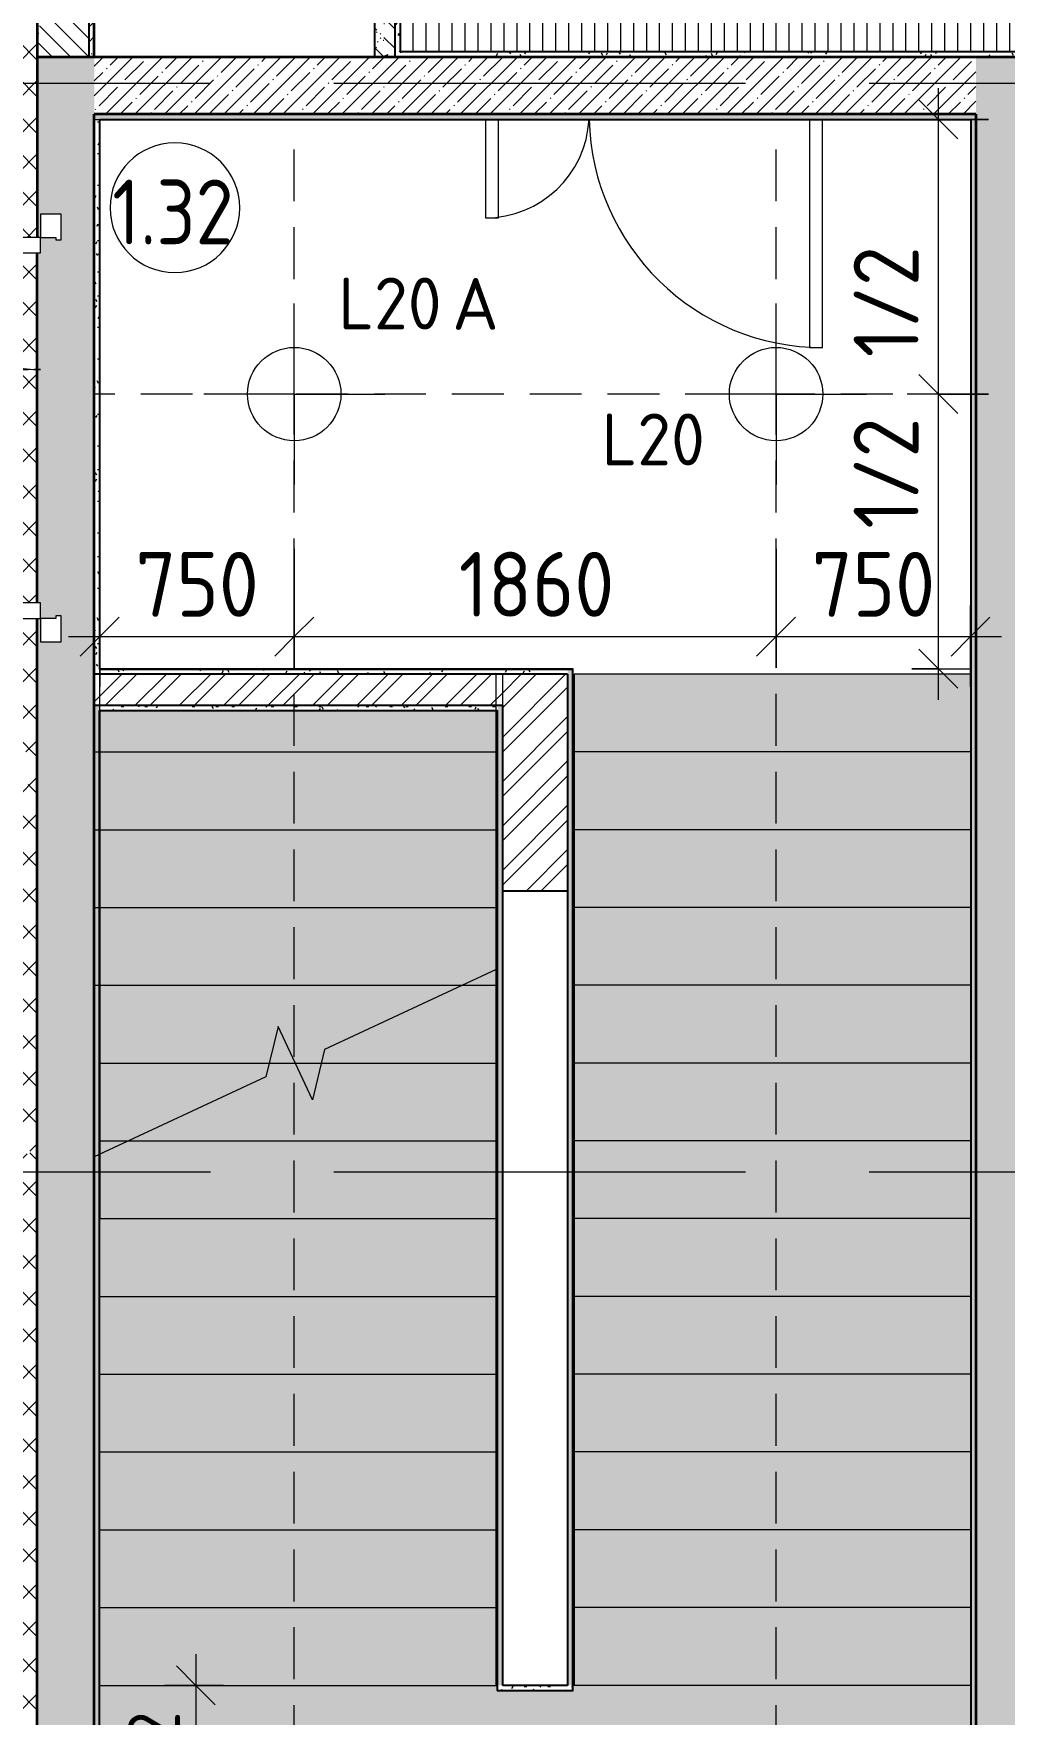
# Model space of a CAD drawing. Header units: millimetres. Extents: x -3377 to 186574, y -8553 to 29000.
# Drawn here: x -124 to 3620, y 1508 to 7991 of the extents above; entities that cross this region are included whole.
import ezdxf

# ---------------------------------------------------------------- set-up
doc = ezdxf.new("R2010")
doc.units = ezdxf.units.MM
doc.linetypes.add('ADSK_Штрих_ш2 п1', pattern=[300, 200, -100])
doc.linetypes.add('Осевая', pattern=[3175, 635, -476.25, 1587.5, -476.25])
for name, color, linetype, lineweight in [('A-ANNO-DIMS', 7, 'Continuous', 9), ('A-ANNO-DIMS-100', 7, 'Continuous', 9), ('A-AREA-IDEN', 7, 'Continuous', 9), ('A-CLNG-PATT', 7, 'Continuous', 9), ('A-DETL-1', 7, 'ADSK_Штрих_ш2 п1', 9), ('A-DOOR', 7, 'Continuous', 9), ('A-DOOR-1', 7, 'Continuous', 13), ('A-DOOR-FRAM', 7, 'Continuous', 13), ('A-WALL', 7, 'Continuous', 9), ('E-LITE-EQPM-IDEN', 7, 'Continuous', 9), ('I-WALL', 7, 'Continuous', 9), ('S-STRS-2', 7, 'Continuous', 9), ('S-STRS-MBND', 7, 'Continuous', 9), ('Оси', 7, 'Continuous', 9), ('Оси-2', 7, 'Осевая', 9)]:
    doc.layers.add(name, color=color, linetype=linetype, lineweight=lineweight)
for name, color, linetype, lineweight, true_color in [('A-ANNO-NOTE', 1, 'Continuous', 9, 0xff0000), ('A-WALL-1', 7, 'Continuous', 35, 0x3c3c3c), ('A-WALL-2', 7, 'Continuous', 25, 0x3c3c3c), ('A-WALL-FNSH-2', 7, 'Continuous', 13, 0x3c3c3c), ('G-ANNO-TEXT-1', 1, 'Continuous', 9, 0xff0000)]:
    doc.layers.add(name, color=color, linetype=linetype, lineweight=lineweight, true_color=true_color)
doc.layers.add('S-STRS-1', color=7, linetype='Continuous', lineweight=13, transparency=1)
doc.styles.add('GOST Common', font='GOST_Common.ttf', dxfattribs={"width": 0.9, "height": 250})
doc.styles.add('GOST Common_1', font='GOST_Common.ttf', dxfattribs={"height": 200})
doc.styles.add('ISOCPEUR', font='isocpeur.ttf', dxfattribs={"width": 0.9, "height": 250})
doc.styles.add('ISOCPEUR_1', font='isocpeur.ttf', dxfattribs={"height": 200})
doc.styles.add('ISOCPEUR_2', font='isocpeur.ttf', dxfattribs={"width": 0.9, "height": 200})
doc.dimstyles.new('ISO-2_0_0_9К_Средний_округл2', dxfattribs={"dimscale": 304.8, "dimtxt": 199.196235, "dimasz": 0.492126, "dimexe": 0.393701, "dimexo": 0, "dimgap": 0, "dimtad": 1, "dimdec": 0, "dimrnd": 10, "dimzin": 0, "dimdsep": 46, "dimtxsty": 'ISOCPEUR_2', "dimblk1": 'OBLIQUE', "dimblk2": 'OBLIQUE', "dimsah": 1, "dimcen": 0.09, "dimdle": 0.393701, "dimazin": 0, "dimtfac": 1, "dimtdec": 4, "dimtix": 1, "dimtmove": 0, "dimatfit": 3, "dimfxl": 1, "dimtvp": 1, "dimtolj": 1, "dimtzin": 0, "dimarcsym": 2})
doc.dimstyles.new('ISO-2_5_0_9К_БОЛЬШОЙ', dxfattribs={"dimscale": 304.8, "dimtxt": 248.995294, "dimasz": 0.492126, "dimexe": 0.393701, "dimexo": 0.984252, "dimgap": 0, "dimtad": 1, "dimdec": 0, "dimrnd": 10, "dimzin": 0, "dimdsep": 46, "dimtxsty": 'ISOCPEUR', "dimblk1": 'OBLIQUE', "dimblk2": 'OBLIQUE', "dimsah": 1, "dimcen": 0.09, "dimdle": 0.393701, "dimazin": 0, "dimtfac": 1, "dimtdec": 4, "dimtix": 1, "dimtmove": 0, "dimatfit": 3, "dimfxl": 1, "dimtvp": 1, "dimtolj": 1, "dimtzin": 0, "dimarcsym": 2})
doc.dimstyles.new('ISO-2_5_0_9К_БОЛЬШОЙ_1', dxfattribs={"dimscale": 304.8, "dimtxt": 248.995294, "dimasz": 0.492126, "dimexe": 0.393701, "dimexo": 0.984252, "dimgap": 0, "dimtad": 1, "dimdec": 0, "dimrnd": 10, "dimzin": 0, "dimdsep": 46, "dimtxsty": 'ISOCPEUR', "dimblk1": 'OBLIQUE', "dimblk2": 'OBLIQUE', "dimsah": 1, "dimcen": 0.09, "dimdle": 0.393701, "dimazin": 0, "dimtfac": 1, "dimtdec": 4, "dimtix": 1, "dimtmove": 2, "dimatfit": 3, "dimfxl": 1, "dimtvp": 1, "dimtolj": 1, "dimtzin": 0, "dimarcsym": 2})
pattern_1 = [(45, (0, 0), (-57.02463, 57.02463), []), (45, (57.025, 0), (-57.02463, 57.02463), [100.806, -20.161, 3.353, -16.808])]
pattern_2 = [(45, (0, 0), (-85.5366, 85.5366), []), (45, (57.02, 0), (-85.5366, 85.5366), [])]
pattern_3 = [(0, (0, 0), (121.92, 30.48), [10.058, -81.382, 10.058, -81.382, -487.68]), (0, (0, 0), (121.92, 30.48), [-182.88, 10.058, -172.822, 10.058, -81.382, -213.36]), (0, (0, 0), (121.92, 30.48), [-457.2, 10.058, -50.902, 10.058, -142.342]), (120, (45.72, 15.24), (-87.35645, 90.34582), [10.058, -81.382, 10.058, -81.382, -487.68]), (120, (45.72, 15.24), (-87.35645, 90.34582), [-182.88, 10.058, -172.822, 10.058, -81.382, -213.36]), (120, (45.72, 15.24), (-87.35645, 90.34582), [-457.2, 10.058, -50.902, 10.058, -142.342]), (240, (60.96, 76.2), (-34.56355, -120.82582), [10.058, -81.382, 10.058, -81.382, -487.68]), (240, (60.96, 76.2), (-34.56355, -120.82582), [-182.88, 10.058, -172.822, 10.058, -81.382, -213.36]), (240, (60.96, 76.2), (-34.56355, -120.82582), [-457.2, 10.058, -50.902, 10.058, -142.342])]

# ---------------------------------------------------------------- blocks, each defined once
blk = doc.blocks.new('110_Дверь_СКБ_2Ст - Д-1 Лестничная клетка EIS60-24280000-План расстановки осветительного оборудования 1 этажа в осях 1-12')
at = {"layer": 'A-DOOR'}
for centre, radius, start, end in [((-637.5, 110), 900, 1.27758, 90), ((662.5, 110), 400, 90, 177.11672)]:
    blk.add_arc(centre, radius, start, end, dxfattribs=at)
at = {"layer": 'A-DOOR-1'}
for p, q in [((-637.5, 1010), (-637.5, 130)), ((-587.5, 1010), (-637.5, 1010)), ((-587.5, 130), (-587.5, 1010)), ((662.5, 510), (612.5, 510)), ((612.5, 510), (612.5, 130)), ((662.5, 130), (662.5, 510))]:
    blk.add_line(p, q, dxfattribs=at)
blk = doc.blocks.new('110_Дверь_СКБ_2Ст_Наружная - ДН-1_л__ Двухстворчатая 1350 х3200 _ЛК_ в свету с верхним остеклением 2-22796854-План расстановки осветительного оборудования 1 этажа в осях 1-12')
at = {"layer": 'A-DOOR'}
for centre, radius, start, end in [((-715.5, -91), 960, 0, 90), ((754.5, -91), 510, 90, 180)]:
    blk.add_arc(centre, radius, start, end, dxfattribs=at)
at = {"layer": 'A-DOOR-1'}
for p, q in [((-715.5, 869), (-715.5, -91)), ((-655.5, 869), (-715.5, 869)), ((-655.5, -91), (-655.5, 869)), ((754.5, 419), (694.5, 419)), ((694.5, 419), (694.5, -91)), ((754.5, -91), (754.5, 419)), ((-715.5, -91), (-655.5, -91)), ((694.5, -91), (754.5, -91))]:
    blk.add_line(p, q, dxfattribs=at)
at = {"layer": 'A-DOOR-FRAM'}
for p, q in [((-715.5, -91), (-805.5, -91)), ((-805.5, -91), (-805.5, -171)), ((-715.5, -151), (-715.5, -91)), ((754.5, -91), (754.5, -151)), ((844.5, -91), (754.5, -91)), ((844.5, -171), (844.5, -91)), ((-805.5, -171), (-705.5, -171)), ((-705.5, -151), (-715.5, -151)), ((-705.5, -171), (-705.5, -151)), ((754.5, -151), (744.5, -151)), ((744.5, -151), (744.5, -171)), ((744.5, -171), (844.5, -171))]:
    blk.add_line(p, q, dxfattribs=at)
blk = doc.blocks.new('DIMBLOCK30-План расстановки осветительного оборудования 1 этажа в осях 1-12')
at = {"layer": 'A-ANNO-DIMS-100', "lineweight": 20}
for p, q in [((3365, 6600.5), (3290, 6675.5)), ((3365, 6600.5), (3440, 6525.5)), ((3365, 5541), (3290, 5616)), ((3365, 5541), (3440, 5466))]:
    blk.add_line(p, q, dxfattribs=at)
at = {"layer": 'A-ANNO-DIMS-100'}
for p, q in [((3558.9, 6600.5), (3245, 6600.5)), ((3365, 5421), (3365, 6600.5)), ((3365, 6600.5), (3558.9, 6600.5)), ((3262, 5541), (3485, 5541)), ((3365, 5541), (3262, 5541))]:
    blk.add_line(p, q, dxfattribs=at)
at = {"layer": 'A-ANNO-DIMS-100', "color": 0, "insert": (3038.4, 6081.2), "char_height": 250, "width": 517.144, "attachment_point": 1, "rotation": 90, "line_spacing_factor": 1.149209, "style": 'ISOCPEUR'}
blk.add_mtext('1/2', dxfattribs=at)
blk = doc.blocks.new('_Oblique')
at = {"color": 0, "linetype": 'ByBlock', "lineweight": -2}
blk.add_line((-0.5, -0.5), (0.5, 0.5), dxfattribs=at)
blk = doc.blocks.new('DIMBLOCK31-План расстановки осветительного оборудования 1 этажа в осях 1-12')
at = {"layer": 'A-ANNO-DIMS-100'}
for p, q in [((3365, 6600.5), (3365, 7780)), ((3558.9, 7660), (3245, 7660)), ((3365, 7660), (3558.9, 7660)), ((3558.9, 6600.5), (3245, 6600.5)), ((3365, 6600.5), (3558.9, 6600.5))]:
    blk.add_line(p, q, dxfattribs=at)
at = {"layer": 'A-ANNO-DIMS-100', "lineweight": 20}
for p, q in [((3365, 7660), (3290, 7735)), ((3365, 7660), (3440, 7585)), ((3365, 6600.5), (3290, 6675.5)), ((3365, 6600.5), (3440, 6525.5))]:
    blk.add_line(p, q, dxfattribs=at)
at = {"layer": 'A-ANNO-DIMS-100', "color": 0, "insert": (3038.4, 6742.5), "char_height": 250, "width": 517.144, "attachment_point": 1, "rotation": 90, "line_spacing_factor": 1.149209, "style": 'ISOCPEUR'}
blk.add_mtext('1/2', dxfattribs=at)
blk = doc.blocks.new('Марка_Помещения - Номер-25198446-План расстановки осветительного оборудования 1 этажа в осях 1-12')
at = {"layer": 'A-AREA-IDEN'}
for start, end in [(360, 180), (180, 360)]:
    blk.add_arc((0, 0), 2.5, start, end, dxfattribs=at)
blk = doc.blocks.new('DIMBLOCK133-План расстановки осветительного оборудования 1 этажа в осях 1-12')
at = {"layer": 'A-ANNO-DIMS-100'}
for p, q in [((881, 6003), (881, 5545.1)), ((881, 5665.1), (881, 6003)), ((131, 5471.1), (131, 5785.1)), ((11, 5665.1), (881, 5665.1)), ((131, 5665.1), (131, 5471.1))]:
    blk.add_line(p, q, dxfattribs=at)
at = {"layer": 'A-ANNO-DIMS-100', "lineweight": 20}
for p, q in [((131, 5665.1), (206, 5740.1)), ((881, 5665.1), (956, 5740.1)), ((131, 5665.1), (56, 5590.1)), ((881, 5665.1), (806, 5590.1))]:
    blk.add_line(p, q, dxfattribs=at)
at = {"layer": 'A-ANNO-DIMS-100', "color": 0, "insert": (269, 5991.7), "char_height": 250, "width": 568.858, "attachment_point": 1, "line_spacing_factor": 1.149209, "style": 'ISOCPEUR'}
blk.add_mtext('750', dxfattribs=at)
blk = doc.blocks.new('DIMBLOCK134-План расстановки осветительного оборудования 1 этажа в осях 1-12')
at = {"layer": 'A-ANNO-DIMS-100'}
for p, q in [((881, 6003), (881, 5545.1)), ((881, 5665.1), (881, 6003)), ((2739, 6003), (2739, 5545.1)), ((2739, 5665.1), (2739, 6003)), ((881, 5665.1), (2739, 5665.1))]:
    blk.add_line(p, q, dxfattribs=at)
at = {"layer": 'A-ANNO-DIMS-100', "lineweight": 20}
for p, q in [((881, 5665.1), (956, 5740.1)), ((2739, 5665.1), (2814, 5740.1)), ((881, 5665.1), (806, 5590.1)), ((2739, 5665.1), (2664, 5590.1))]:
    blk.add_line(p, q, dxfattribs=at)
at = {"layer": 'A-ANNO-DIMS-100', "color": 0, "insert": (1515.5, 5991.7), "char_height": 250, "width": 706.764, "attachment_point": 1, "line_spacing_factor": 1.149209, "style": 'ISOCPEUR'}
blk.add_mtext('1860', dxfattribs=at)
blk = doc.blocks.new('DIMBLOCK135-План расстановки осветительного оборудования 1 этажа в осях 1-12')
at = {"layer": 'A-ANNO-DIMS-100'}
for p, q in [((2739, 6003), (2739, 5545.1)), ((2739, 5665.1), (2739, 6003)), ((3489, 5471.1), (3489, 5785.1)), ((2739, 5665.1), (3609, 5665.1)), ((3489, 5665.1), (3489, 5471.1))]:
    blk.add_line(p, q, dxfattribs=at)
at = {"layer": 'A-ANNO-DIMS-100', "lineweight": 20}
for p, q in [((2739, 5665.1), (2814, 5740.1)), ((3489, 5665.1), (3564, 5740.1)), ((2739, 5665.1), (2664, 5590.1)), ((3489, 5665.1), (3414, 5590.1))]:
    blk.add_line(p, q, dxfattribs=at)
at = {"layer": 'A-ANNO-DIMS-100', "color": 0, "insert": (2877, 5991.7), "char_height": 250, "width": 568.858, "attachment_point": 1, "line_spacing_factor": 1.149209, "style": 'ISOCPEUR'}
blk.add_mtext('750', dxfattribs=at)
blk = doc.blocks.new('DIMBLOCK136-План расстановки осветительного оборудования 1 этажа в осях 1-12')
at = {"layer": 'A-ANNO-DIMS-100', "lineweight": 20}
for p, q in [((501.5, 1620), (426.5, 1695)), ((501.5, 1620), (576.5, 1545)), ((501.5, 1078), (426.5, 1153)), ((501.5, 1078), (576.5, 1003))]:
    blk.add_line(p, q, dxfattribs=at)
at = {"layer": 'A-ANNO-DIMS-100'}
for p, q in [((501.5, 1740), (501.5, 1078)), ((607.6, 1620), (381.5, 1620)), ((501.5, 1620), (607.6, 1620)), ((607.6, 1078), (381.5, 1078)), ((501.5, 1078), (607.6, 1078))]:
    blk.add_line(p, q, dxfattribs=at)
at = {"layer": 'A-ANNO-DIMS-100', "color": 0, "insert": (240.2, 1176.6), "char_height": 200, "width": 413.715, "attachment_point": 1, "rotation": 90, "line_spacing_factor": 1.149209, "style": 'ISOCPEUR_2'}
blk.add_mtext('1/2', dxfattribs=at)

msp = doc.modelspace()

# ---------------------------------------------------------------- hatches: boundary and pattern name
at = {"layer": 'A-CLNG-PATT'}
h = msp.add_hatch(dxfattribs=at)
h.set_pattern_fill('FP_90', color=256, style=0, pattern_type=2)
h.set_pattern_definition([(90, (13490.04, 13229.96), (-50, 3e-15), [])])
h.paths.add_polyline_path([(12707.3, 7920), (19990, 7920), (19990, 10880), (13690, 10880), (13690, 15200), (6780, 15200), (6780, 14975), (7097.5, 14975), (7097.5, 14575), (6780, 14575), (6780, 10880), (3539, 10880), (3539, 11380), (1831, 11379), (1830, 10880), (545, 10880), (545, 10600), (130, 10600), (130, 8520), (1290, 8520), (1290, 7920), (12370.9, 7920)])
h.paths.add_polyline_path([(12142.7, 8019.5), (12117.3, 8019.5), (12117.3, 8473.2), (12142.7, 8473.2)])
h.paths.add_polyline_path([(4142.7, 8019.5), (4117.3, 8019.5), (4117.3, 8473.2), (4142.7, 8473.2)])
h.paths.add_polyline_path([(8117.3, 8819.5), (8117.3, 9549.7), (8142.7, 9555.8), (8142.7, 8819.5)])
h.paths.add_polyline_path([(16142.7, 8820.1), (16117.3, 8820.1), (16117.3, 9739.6), (16142.7, 9727.6)])
h.paths.add_polyline_path([(12418.3, 11498.1), (12418.3, 11592.8), (12443.7, 11578.5), (12443.7, 11498.1)])
h.paths.add_polyline_path([(8043.7, 11498.1), (8018.3, 11498.1), (8018.3, 11547.6), (8043.7, 11561.3)])
at = {"layer": 'A-WALL'}
h = msp.add_hatch(dxfattribs=at)
h.set_pattern_fill('FP_6', color=256, style=0, pattern_type=2)
h.set_pattern_definition([(45, (0, 0), (-70.7107, 70.7107), []), (135, (0, 0), (-70.7107, -70.7107), [])])
h.paths.add_polyline_path([(-218, 5105), (-218, 5220), (-138, 5220), (-138, 5095), (-158, 5095), (-158, 5105), (-162.4, 5105)])
h.paths.add_polyline_path([(-260, -100), (-110, -100), (-110, 5735), (-260, 5735), (-260, 5105), (-218, 5105), (-218, 5045), (-260, 5045), (-260, 3845), (-218, 3845), (-218, 3785), (-260, 3785), (-260, -6.7)])
h.paths.add_polyline_path([(-218, 3670), (-218, 3785), (-158, 3785), (-158, 3795), (-138, 3795), (-138, 3670), (-189.3, 3670)])
h.paths.add_polyline_path([(-218, 5795), (-110, 5795), (-110, 7145), (-260, 7145), (-260, 5795)])
h.paths.add_polyline_path([(-110, 7205), (-110.6, 15350), (-260, 15350), (-260, 7205), (-123, 7205)])
h = msp.add_hatch(dxfattribs=at)
h.set_pattern_fill('FP_24', color=256, style=0, pattern_type=2)
h.set_pattern_definition([(135, (0, 0), (-35.35534, -35.35534), [])])
h.paths.add_polyline_path([(90, 7900), (90, 10809.1), (-110, 7900)])
h.paths.add_polyline_path([(90, 11427.3), (90, 14700), (-110, 14700), (76.2, 11653.1)])
at = {"layer": 'I-WALL'}
h = msp.add_hatch(dxfattribs=at)
h.set_pattern_fill('FP_1', color=256, style=0, pattern_type=2)
h.set_pattern_definition(pattern_1)
h.paths.add_polyline_path([(110, 7900), (110, 10900), (-110, 10900), (-110, 7900), (90, 10809.1), (90, 7900)])
h.paths.add_polyline_path([(-110, 11400), (110, 11400), (110, 14700), (90, 14700), (90, 11427.3), (-110, 14700), (-110, 11653.1)])
h = msp.add_hatch(dxfattribs=at)
h.set_pattern_fill('FP_32', color=256, style=0, pattern_type=2)
h.set_pattern_definition([(135, (0, 0), (-75.4342, -75.4342), [106.68, -17.78, 3.556, -17.78]), (135, (0, 75.39), (-75.4342, -75.4342), []), (50, (0, 0), (127.5292, -11.1576), [13.335, -146.685]), (355, (0, 0), (-24.6697, 133.74), [10.668, -117.348]), (100.451, (10.63, -0.93), (102.8597, 122.5818), [11.333, -124.663]), (46.184, (0, 35.56), (189.7552, -29.4304), [20.002, -220.027]), (96.636, (15.81, 33.1), (166.182, 173.1996), [17, -186.995]), (351.184, (0, 35.56), (166.184, 173.1976), [16.002, -176.022]), (21, (17.78, 26.67), (106.1303, -71.586), [13.335, -146.685]), (326, (17.78, 26.67), (43.2619, 128.9318), [10.668, -117.348]), (71.451, (26.62, 20.7), (149.392, 57.345), [11.333, -124.663]), (37.5, (0, 0), (2.16223, 59.18836), [3.353, -112.573, 3.353, -115.773, -117.793]), (37.5, (0, 0), (2.16223, 59.18836), [-235.052, 3.353, -114.44]), (7.5, (0, 0), (46.77386, 70.12615), [3.353, -64.567, 3.353, -109.906, -44.894]), (7.5, (0, 0), (46.77386, 70.12615), [-181.178, 3.353, -41.542]), (327.5, (-39.65, 0), (94.91367, -4.0101), [3.353, -41.097, 3.353, -135.331, -184.023]), (327.5, (-39.65, 0), (94.91367, -4.0101), [-183.134, 3.353, -180.67]), (317.5, (-57.43, 0), (103.6906, 17.7988), [3.353, -54.432, 3.353, -88.748, -130.683]), (317.5, (-57.43, 0), (103.6906, 17.7988), [-149.885, 3.353, -127.33])])
h.paths.add_polyline_path([(1190, 7900), (1270, 7900), (1270, 8500), (1190, 8500), (1190, 7920)])
h = msp.add_hatch(dxfattribs=at)
h.set_pattern_fill('FP_85', color=256, style=0, pattern_type=2)
h.set_pattern_definition(pattern_3)
h.paths.add_polyline_path([(1270, 7920), (1290, 7921), (1290, 8520), (1270, 8520), (1270, 7921)])
h = msp.add_hatch(dxfattribs=at)
h.set_pattern_fill('FP_85', color=256, style=0, pattern_type=2)
h.set_pattern_definition(pattern_3)
h.paths.add_polyline_path([(3730, 7900), (3730, 7920), (1270, 7920), (1270, 7900), (3624.7, 7900)])
h = msp.add_hatch(dxfattribs=at)
h.set_pattern_fill('FP_1', color=256, style=0, pattern_type=2)
h.set_pattern_definition(pattern_1)
h.paths.add_polyline_path([(-98, 7205), (-98, 7295), (-18, 7295), (-18, 7195), (-38, 7195), (-38, 7205), (-48.8, 7205)])
h.paths.add_polyline_path([(-110, -100), (110, -100), (110, 7900), (-110, 7900), (-110, 7205), (-98, 7205), (-98, 7145), (-110, 7145), (-110, 5795), (-98, 5795), (-98, 5735), (-110, 5735), (-110, -6.7)])
h.paths.add_polyline_path([(-98, 5645), (-98, 5735), (-38, 5735), (-38, 5745), (-18, 5745), (-18, 5645), (-38, 5645)])
h = msp.add_hatch(dxfattribs=at)
h.set_pattern_fill('FP_1', color=256, style=0, pattern_type=2)
h.set_pattern_definition(pattern_1)
h.paths.add_polyline_path([(3490, 7680), (3510, 7680.1), (3510, 7900), (110, 7900), (110, 7680), (1290, 7680)])
h = msp.add_hatch(dxfattribs=at)
h.set_pattern_fill('FP_1', color=256, style=0, pattern_type=2)
h.set_pattern_definition(pattern_1)
h.paths.add_polyline_path([(3510, 120), (3730, 120), (3730, 7900), (3510, 7900), (3510, 140)])
h = msp.add_hatch(dxfattribs=at)
h.set_pattern_fill('FP_85', color=256, style=0, pattern_type=2)
h.set_pattern_definition(pattern_3)
h.paths.add_polyline_path([(110, 7660), (3490, 7660), (3490, 7680), (110, 7680)])
h = msp.add_hatch(dxfattribs=at)
h.set_pattern_fill('FP_85', color=256, style=0, pattern_type=2)
h.set_pattern_definition(pattern_3)
h.paths.add_polyline_path([(110, 5540), (130, 5541), (130, 7660), (110, 7660), (110, 5620)])
h = msp.add_hatch(dxfattribs=at)
h.set_pattern_fill('FP_85', color=256, style=0, pattern_type=2)
h.set_pattern_definition(pattern_3)
h.paths.add_polyline_path([(3498.2, 140), (3510, 140), (3510, 7680), (3490, 7680), (3490, 510), (3491.3, 510), (3493.8, 460), (3490, 460), (3490, 140)])
h = msp.add_hatch(dxfattribs=at)
h.set_pattern_fill('FP_85', color=256, style=0, pattern_type=2)
h.set_pattern_definition(pattern_3)
h.paths.add_polyline_path([(1660, 5520), (1935, 5520), (1935, 5540), (110, 5540), (110, 5520), (1350, 5520)])
h = msp.add_hatch(dxfattribs=at)
h.set_pattern_fill('FP_27', color=256, style=0, pattern_type=2)
h.set_pattern_definition(pattern_2)
h.paths.add_polyline_path([(1685, 5400), (1685, 5520), (110, 5520), (110, 5400), (1664, 5400)])
h = msp.add_hatch(dxfattribs=at)
h.set_pattern_fill('FP_27', color=256, style=0, pattern_type=2)
h.set_pattern_definition(pattern_2)
h.paths.add_polyline_path([(1685, 4684.4), (1935, 4684.4), (1935, 5520), (1685, 5520), (1685, 5400)])
h = msp.add_hatch(dxfattribs=at)
h.set_pattern_fill('FP_85', color=256, style=0, pattern_type=2)
h.set_pattern_definition(pattern_3)
h.paths.add_polyline_path([(1955, 1620), (1955, 5540), (1935, 5540), (1935, 1620)])
h = msp.add_hatch(dxfattribs=at)
h.set_pattern_fill('FP_85', color=256, style=0, pattern_type=2)
h.set_pattern_definition(pattern_3)
h.paths.add_polyline_path([(110, 120), (130, 120), (130, 5400), (110, 5400), (110, 460)])
h = msp.add_hatch(dxfattribs=at)
h.set_pattern_fill('FP_85', color=256, style=0, pattern_type=2)
h.set_pattern_definition(pattern_3)
h.paths.add_polyline_path([(1652, 5380), (1665, 5380), (1664, 5400), (130, 5400), (131, 5380), (1210, 5380)])
h = msp.add_hatch(dxfattribs=at)
h.set_pattern_fill('FP_85', color=256, style=0, pattern_type=2)
h.set_pattern_definition(pattern_3)
h.paths.add_polyline_path([(1685, 1620), (1685, 5400), (1665, 5400), (1665, 1620)])
h = msp.add_hatch(dxfattribs=at)
h.set_pattern_fill('FP_85', color=256, style=0, pattern_type=2)
h.set_pattern_definition(pattern_3)
h.paths.add_polyline_path([(1665, 1600), (1955, 1600), (1955, 1620), (1665, 1620), (1665, 1615.9)])
at = {"layer": 'S-STRS-1'}
for points in [[(3490, 5220), (3490, 5520), (1960, 5520), (1960, 5220)], [(131, 3420), (1664, 3420), (1664, 5379), (131, 5379), (131, 3467.9)], [(3490, 4920), (3490, 5220), (1960, 5220), (1960, 4920)], [(1960, 4620), (3490, 4620), (3490, 4920), (1960, 4920)], [(1960, 4320), (3490, 4320), (3490, 4620), (1960, 4620)], [(1960, 4020), (3490, 4020), (3490, 4320), (1960, 4320), (1960, 4233.3)], [(3490, 3720), (3490, 4020), (1960, 4020), (1960, 3720)], [(3490, 3420), (3490, 3720), (1960, 3720), (1960, 3420)], [(130, 3420), (131, 3420), (130, 3465.6)], [(241.6, 3120), (1660, 3120), (1660, 3420), (130, 3420), (131, 3120)], [(3490, 3120), (3490, 3420), (1960, 3420), (1960, 3120)], [(933.6, 2820), (1660, 2820), (1660, 3120), (130, 3120), (131, 2820)], [(3490, 2820), (3490, 3120), (1960, 3120), (1960, 2820)], [(933.6, 2520), (1660, 2520), (1660, 2820), (130, 2820), (131, 2520)], [(3490, 2520), (3490, 2820), (1960, 2820), (1960, 2520)], [(933.6, 2220), (1660, 2220), (1660, 2520), (130, 2520), (131, 2220)], [(1960, 2220), (3490, 2220), (3490, 2520), (1960, 2520)], [(933.6, 1920), (1660, 1920), (1660, 2220), (130, 2220), (130, 1920), (416.2, 1920)], [(3490, 1920), (3490, 2220), (1960, 2220), (1960, 1920), (2279.1, 1920)], [(1660, 1620), (1660, 1920), (130, 1920), (130, 1620), (933.6, 1620)], [(2279.1, 1620), (3490, 1620), (3490, 1920), (1960, 1920), (1960, 1620)]]:
    msp.add_hatch(color=256, dxfattribs=at).paths.add_polyline_path(points)
h = msp.add_hatch(color=256, dxfattribs=at)
h.paths.add_polyline_path([(3210, 140), (3490, 141), (3489, 460), (3210, 460), (3210, 363.2)])
h.paths.add_polyline_path([(3489, 535), (3490, 536), (3490, 1620), (1955, 1620), (1955, 1600), (1665, 1600), (1665, 1620), (130, 1620), (130, 535), (3210, 535)])

# ---------------------------------------------------------------- linework, layer by layer
at = {"layer": 'A-ANNO-NOTE'}
for p, q in [((881, 6600.5), (881, 6949.4)), ((2739, 6600.5), (2739, 6949.4)), ((881, 6600.5), (532.1, 6600.5)), ((881, 6600.5), (881, 6251.6)), ((881, 6600.5), (1229.9, 6600.5)), ((2739, 6600.5), (2390.1, 6600.5)), ((2739, 6600.5), (2739, 6251.6)), ((2739, 6600.5), (3087.9, 6600.5))]:
    msp.add_line(p, q, dxfattribs=at)
for centre in [(881, 6600.5), (2739, 6600.5)]:
    msp.add_circle(centre, 180, dxfattribs=at)
at = {"layer": 'A-DETL-1'}
for p, q in [((881, 144), (881, 7644)), ((2739, 144), (2739, 7644)), ((3489, 6600.5), (110, 6600.5))]:
    msp.add_line(p, q, dxfattribs=at)
at = {"layer": 'A-WALL'}
for p, q in [((110, 7660), (130, 7660)), ((1685, 5400), (1685, 5520))]:
    msp.add_line(p, q, dxfattribs=at)
at = {"layer": 'A-WALL-1'}
for p, q in [((-110, 10900), (-110, 7205)), ((110, 7900), (110, 10900)), ((3730, 7900), (-110, 7900)), ((110, 120), (110, 7680)), ((3510, 7680), (110, 7680)), ((3510, 7680), (3510, 535)), ((-110, 5795), (-110, 7145)), ((-110, -100), (-110, 5735))]:
    msp.add_line(p, q, dxfattribs=at)
at = {"layer": 'A-WALL-2'}
for p, q in [((90, 7900), (90, 10900)), ((1270, 7900), (1270, 8500)), ((1290, 8520), (1290, 7920)), ((1190, 8420), (1190, 7900)), ((3730, 7920), (1290, 7920)), ((130, 7660), (3490, 7660)), ((130, 7660), (130, 5540)), ((3490, 7660), (3490, 140)), ((3510, 7680), (3510, 7680)), ((1935, 5520), (110, 5520)), ((130, 5540), (1955, 5540)), ((1935, 5520), (1935, 1620)), ((1955, 1600), (1955, 5540)), ((110, 5400), (1685, 5400)), ((1685, 1620), (1685, 5400)), ((130, 140), (130, 5380)), ((130, 5380), (1665, 5380)), ((1665, 1600), (1665, 5380)), ((1685, 4684.4), (1935, 4684.4)), ((1665, 1600), (1955, 1600)), ((1935, 1620), (1685, 1620))]:
    msp.add_line(p, q, dxfattribs=at)
at = {"layer": 'A-WALL-FNSH-2'}
for p, q in [((1291, 7921), (1291, 8521)), ((3730, 7921), (1291, 7921)), ((131, 141), (131, 7659)), ((131, 7659), (3489, 7659)), ((3489, 7659), (3489, 535)), ((1956, 5541), (130, 5541)), ((130, 5540), (130, 5380)), ((1956, 1599), (1956, 5541)), ((130, 5379), (1664, 5379)), ((1664, 5379), (1664, 1599)), ((130, 4684.4), (131, 4684.4)), ((131, 2217.2), (130, 2217.2)), ((1664, 1599), (1956, 1599))]:
    msp.add_line(p, q, dxfattribs=at)
at = {"layer": 'I-WALL'}
for p, q in [((131, 7659), (130, 7659)), ((1568.2, 7659), (1568.2, 7660)), ((2968.2, 7660), (2968.2, 7659)), ((3489, 7659), (3489, 7660)), ((3489, 7659.5), (3490, 7659.5)), ((3490, 7659), (3489, 7659)), ((130, 7320), (131, 7320)), ((3489, 6025.4), (3490, 6025.4)), ((131, 5620), (130, 5620)), ((3489, 5505), (3490, 5505)), ((130, 5220), (131, 5220)), ((131, 4366.1), (130, 4366.1)), ((130, 3670), (131, 3670)), ((3490, 1975), (3489, 1975)), ((3489, 1962), (3490, 1962)), ((3490, 1789.6), (3489, 1789.6)), ((3489, 1776.6), (3490, 1776.6)), ((131, 1620), (130, 1620))]:
    msp.add_line(p, q, dxfattribs=at)
at = {"layer": 'S-STRS-2'}
for p, q in [((3490, 5520), (1960, 5520)), ((1960, 5520), (1960, 5220)), ((3490, 5520), (1960, 5520)), ((131, 5379), (131, 3668.4)), ((1664, 5379), (131, 5379)), ((1664, 3420), (1664, 5379)), ((1960, 5220), (1960, 4920)), ((3490, 5220), (1960, 5220)), ((3490, 5220), (1960, 5220)), ((3490, 5220), (1960, 5220)), ((1960, 5220), (1960, 4920)), ((3490, 5220), (1960, 5220)), ((1960, 4920), (1960, 4620)), ((3490, 4920), (1960, 4920)), ((3490, 4920), (1960, 4920)), ((1960, 4920), (1960, 4620)), ((3490, 4920), (1960, 4920)), ((3490, 4920), (1960, 4920)), ((1960, 4620), (1960, 4320)), ((3490, 4620), (1960, 4620)), ((3490, 4620), (1960, 4620)), ((1960, 4620), (1960, 4320)), ((3490, 4620), (1960, 4620)), ((3490, 4620), (1960, 4620)), ((1660, 4320), (1660, 4381.4)), ((1528.4, 4320), (1660, 4320)), ((1528.4, 4320), (1660, 4320)), ((1660, 4020), (1660, 4320)), ((1960, 4320), (1960, 4020)), ((3490, 4320), (1960, 4320)), ((3490, 4320), (1960, 4320)), ((1960, 4320), (1960, 4020)), ((3490, 4320), (1960, 4320)), ((3490, 4320), (1960, 4320)), ((784.6, 4020), (885, 4020)), ((784.6, 4020), (885, 4020)), ((985.4, 4020), (1660, 4020)), ((985.4, 4020), (1660, 4020)), ((1660, 3720), (1660, 4020)), ((1960, 4020), (1960, 3720)), ((3490, 4020), (1960, 4020)), ((3490, 4020), (1960, 4020)), ((1960, 4020), (1960, 3720)), ((3490, 4020), (1960, 4020)), ((3490, 4020), (1960, 4020)), ((241.6, 3720), (1660, 3720)), ((241.6, 3720), (1660, 3720)), ((1660, 3420), (1660, 3720)), ((1960, 3720), (1960, 3420)), ((3490, 3720), (1960, 3720)), ((3490, 3720), (1960, 3720)), ((1960, 3720), (1960, 3420)), ((3490, 3720), (1960, 3720)), ((3490, 3720), (1960, 3720)), ((131, 3668.4), (131, 3420)), ((130, 3420), (1660, 3420)), ((130, 3420), (1660, 3420)), ((130, 3420), (1660, 3420)), ((130, 3420), (1660, 3420)), ((1660, 3120), (1660, 3420)), ((1660, 3420), (1664, 3420)), ((1660, 3120), (1660, 3420)), ((1960, 3420), (1960, 3120)), ((3490, 3420), (1960, 3420)), ((3490, 3420), (1960, 3420)), ((1960, 3420), (1960, 3120)), ((3490, 3420), (1960, 3420)), ((3490, 3420), (1960, 3420)), ((130, 3120), (1660, 3120)), ((130, 3120), (1660, 3120)), ((130, 3120), (1660, 3120)), ((130, 3120), (1660, 3120)), ((1660, 2820), (1660, 3120)), ((1660, 2820), (1660, 3120)), ((1960, 3120), (1960, 2820)), ((3490, 3120), (1960, 3120)), ((3490, 3120), (1960, 3120)), ((1960, 3120), (1960, 2820)), ((3490, 3120), (1960, 3120)), ((3490, 3120), (1960, 3120)), ((130, 2820), (1660, 2820)), ((130, 2820), (1660, 2820)), ((130, 2820), (1660, 2820)), ((130, 2820), (1660, 2820)), ((1660, 2520), (1660, 2820)), ((1660, 2520), (1660, 2820)), ((1960, 2820), (1960, 2520)), ((3490, 2820), (1960, 2820)), ((3490, 2820), (1960, 2820)), ((1960, 2820), (1960, 2520)), ((3490, 2820), (1960, 2820)), ((3490, 2820), (1960, 2820)), ((130, 2520), (1660, 2520)), ((130, 2520), (1660, 2520)), ((130, 2520), (1660, 2520)), ((130, 2520), (1660, 2520)), ((1660, 2220), (1660, 2520)), ((1660, 2220), (1660, 2520)), ((1960, 2520), (1960, 2220)), ((3490, 2520), (1960, 2520)), ((3490, 2520), (1960, 2520)), ((1960, 2520), (1960, 2220)), ((3490, 2520), (1960, 2520)), ((3490, 2520), (1960, 2520)), ((130, 2220), (1660, 2220)), ((130, 2220), (1660, 2220)), ((130, 2220), (1660, 2220)), ((130, 2220), (1660, 2220)), ((1660, 1920), (1660, 2220)), ((1660, 1920), (1660, 2220)), ((1960, 2220), (1960, 1920)), ((3490, 2220), (1960, 2220)), ((3490, 2220), (1960, 2220)), ((1960, 2220), (1960, 1920)), ((3490, 2220), (1960, 2220)), ((3490, 2220), (1960, 2220)), ((130, 1920), (1660, 1920)), ((130, 1920), (1660, 1920)), ((130, 1920), (1660, 1920)), ((130, 1920), (1660, 1920)), ((1660, 1620), (1660, 1920)), ((1660, 1620), (1660, 1920)), ((1960, 1920), (1960, 1620)), ((3490, 1920), (1960, 1920)), ((3490, 1920), (1960, 1920)), ((1960, 1920), (1960, 1620)), ((3490, 1920), (1960, 1920)), ((3490, 1920), (1960, 1920)), ((130, 1620), (1660, 1620)), ((130, 1620), (1660, 1620)), ((130, 1620), (1660, 1620)), ((130, 1620), (1660, 1620)), ((1665, 1620), (1660, 1620)), ((1665, 1620), (1660, 1620)), ((1960, 1620), (1955, 1620)), ((1960, 1620), (1955, 1620)), ((3490, 1620), (1960, 1620)), ((3490, 1620), (1960, 1620)), ((3490, 1620), (1960, 1620)), ((3490, 1620), (1960, 1620))]:
    msp.add_line(p, q, dxfattribs=at)
at = {"layer": 'S-STRS-MBND'}
for p, q in [((110, 5520), (1660, 5520)), ((110, 4040), (110, 5520)), ((1660, 4381.4), (1660, 5520)), ((110, 5220), (1660, 5220)), ((110, 5220), (1660, 5220)), ((110, 4920), (1660, 4920)), ((110, 4920), (1660, 4920)), ((110, 4620), (1660, 4620)), ((110, 4620), (1660, 4620)), ((1660, 4381.4), (998.3, 4072.8)), ((110, 4320), (1528.4, 4320)), ((110, 4320), (1528.4, 4320)), ((819, 4161.6), (771.7, 3967.2)), ((951, 3878.4), (819, 4161.6)), ((130, 4020), (784.6, 4020)), ((130, 4020), (784.6, 4020)), ((885, 4020), (985.4, 4020)), ((885, 4020), (985.4, 4020)), ((998.3, 4072.8), (951, 3878.4)), ((771.7, 3967.2), (110, 3658.6)), ((130, 3720), (241.6, 3720)), ((130, 3720), (241.6, 3720))]:
    msp.add_line(p, q, dxfattribs=at)
at = {"layer": 'Оси'}
for p, q in [((-2577.3, 7800), (-77.3, 7800)), ((-2577.3, 3600), (-77.3, 3600))]:
    msp.add_line(p, q, dxfattribs=at)
at = {"layer": 'Оси-2'}
for p, q in [((110, 593.7), (110, 12880)), ((-77.3, 7800), (35997.1, 7800)), ((-77.3, 3600), (35997.1, 3600))]:
    msp.add_line(p, q, dxfattribs=at)

# ---------------------------------------------------------------- block references
at = {"layer": 'A-AREA-IDEN', "xscale": 99.99999999999993, "yscale": 99.99999999999993, "zscale": 99.99999999999993}
msp.add_blockref('Марка_Помещения - Номер-25198446-План расстановки осветительного оборудования 1 этажа в осях 1-12', (420.7, 7319.2), dxfattribs=at)
at = {"layer": 'A-DOOR'}
for name, p, rotation in [('110_Дверь_СКБ_2Ст - Д-1 Лестничная клетка EIS60-24280000-План расстановки осветительного оборудования 1 этажа в осях 1-12', (2280.7, 7790), 180), ('110_Дверь_СКБ_2Ст_Наружная - ДН-1_л__ Двухстворчатая 1350 х3200 _ЛК_ в свету с верхним остеклением 2-22796854-План расстановки осветительного оборудования 1 этажа в осях 1-12', (-189, 6450.5), 89.99999999999991)]:
    msp.add_blockref(name, p, dxfattribs=dict(at, rotation=rotation))

# ---------------------------------------------------------------- texts
at = {"layer": 'A-AREA-IDEN', "insert": (178.9, 7427.8), "char_height": 250, "width": 606.076, "attachment_point": 1, "style": 'GOST Common'}
msp.add_mtext('1.32', dxfattribs=at)
at = {"layer": 'E-LITE-EQPM-IDEN', "char_height": 200, "width": 529.114, "attachment_point": 1, "style": 'GOST Common_1'}
for insert in [(1051.1, 7049.9), (2066.2, 6525.6)]:
    msp.add_mtext('L20', dxfattribs=dict(at, insert=insert))
at = {"layer": 'G-ANNO-TEXT-1', "insert": (1489.9, 7048.4), "char_height": 200, "width": 224.472, "attachment_point": 1, "style": 'ISOCPEUR_1'}
msp.add_mtext('\\fISOCPEUR|b0|i0|c204|p34|;А', dxfattribs=at)

# ---------------------------------------------------------------- dimensions: what is measured, and where the dimension line sits
at = {"layer": 'A-ANNO-DIMS'}
for base, p1, p2, override, picture, middle in [((3365, 7660), (3258.9, 6600.5), (3258.9, 7660), {"dimpost": '<>', "dimfxl": 1059.500003}, 'DIMBLOCK31-План расстановки осветительного оборудования 1 этажа в осях 1-12', (3205, 7001.1)), ((3365, 6600.5), (2962, 5541), (3258.9, 6600.5), {"dimpost": '<>', "dimfxl": 1100.327563}, 'DIMBLOCK30-План расстановки осветительного оборудования 1 этажа в осях 1-12', (3205, 6339.8))]:
    dim = msp.add_linear_dim(base=base, p1=p1, p2=p2, angle=90, text='1/2', dimstyle='ISO-2_5_0_9К_БОЛЬШОЙ_1', override=override, dxfattribs=at)
    dim.commit()
    dim.dimension.update_dxf_attribs({"geometry": picture, "text_midpoint": middle, "dimtype": 160, "text_rotation": 90})
for base, p1, p2, override, picture, middle in [((881, 5665.1), (131, 5771.1), (881, 6303), {"dimpost": '<>', "dimfxl": 919.452256}, 'DIMBLOCK133-План расстановки осветительного оборудования 1 этажа в осях 1-12', (506, 5790.1)), ((2739, 5665.1), (881, 6303), (2739, 6303), {"dimpost": '<>', "dimfxl": 1857.999982}, 'DIMBLOCK134-План расстановки осветительного оборудования 1 этажа в осях 1-12', (1810, 5790.1)), ((3489, 5665.1), (2739, 6303), (3489, 5771.1), {"dimpost": '<>', "dimfxl": 919.452256}, 'DIMBLOCK135-План расстановки осветительного оборудования 1 этажа в осях 1-12', (3114, 5790.1))]:
    dim = msp.add_linear_dim(base=base, p1=p1, p2=p2, dimstyle='ISO-2_5_0_9К_БОЛЬШОЙ', override=override, dxfattribs=at)
    dim.commit()
    dim.dimension.update_dxf_attribs({"geometry": picture, "text_midpoint": middle})
dim = msp.add_linear_dim(base=(501.5, 1078), p1=(607.6, 1620), p2=(607.6, 1078), angle=90, text='1/2', dimstyle='ISO-2_0_0_9К_Средний_округл2', override={"dimpost": '<>', "dimfxl": 542}, dxfattribs=at)
dim.commit()
dim.dimension.update_dxf_attribs({"geometry": 'DIMBLOCK136-План расстановки осветительного оборудования 1 этажа в осях 1-12', "text_midpoint": (401.5, 1349)})

doc.saveas('drawing.dxf')
